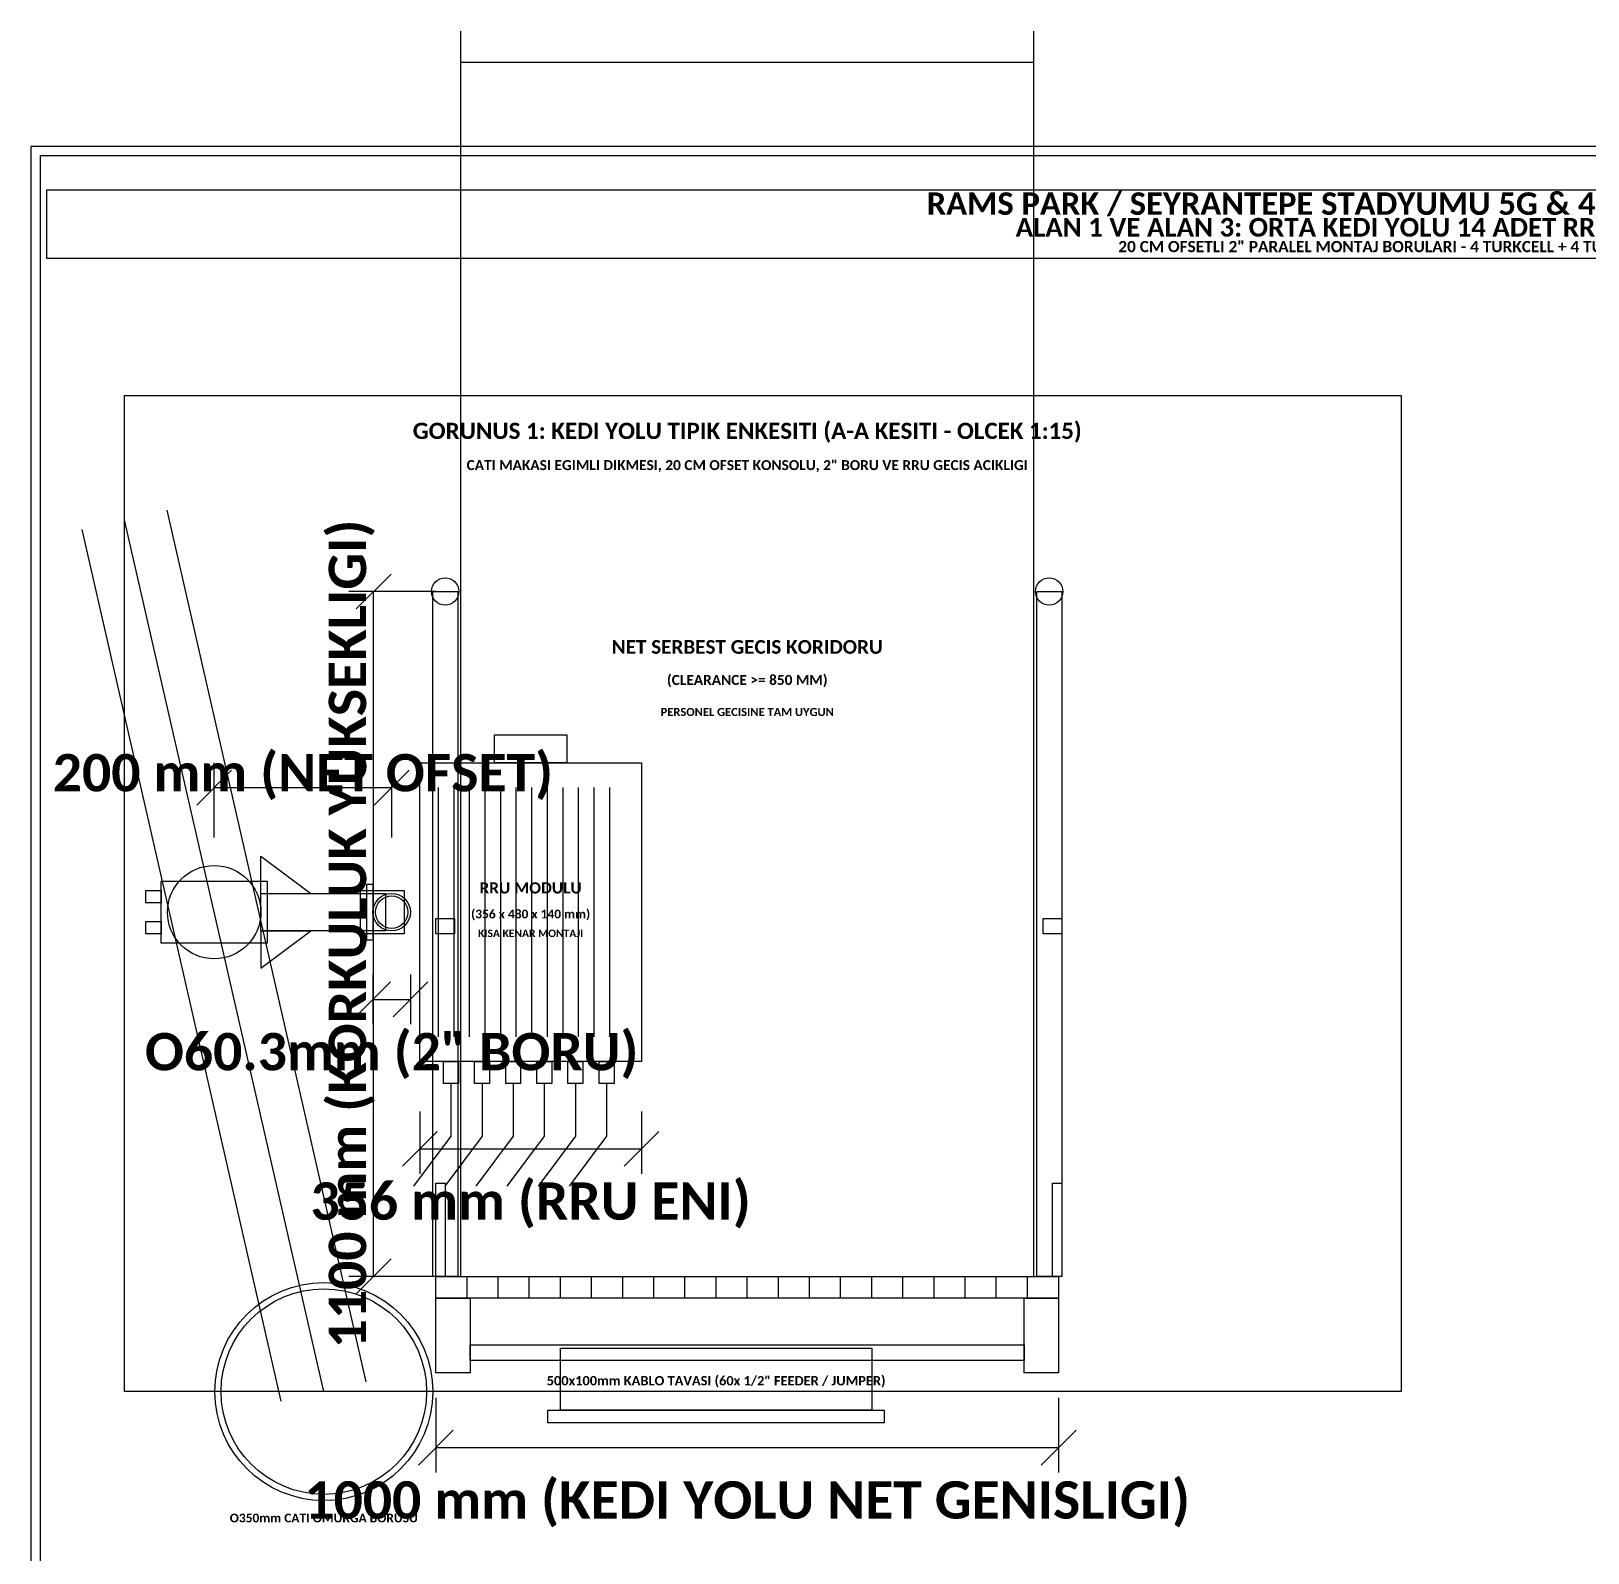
# Model space of a CAD drawing. Header units: metres. Extents: x -2.53 to 2.5, y -1 to 4.55.
# Drawn here: x -2.5 to 0, y 0.941 to 3.385 of the extents above; entities that cross this region are included whole.
import ezdxf
from ezdxf.enums import TextEntityAlignment as Align

# ---------------------------------------------------------------- set-up
doc = ezdxf.new("R2010")
doc.units = ezdxf.units.M
doc.linetypes.add('DASHED', pattern=[10, 5, -5])
for name, color, linetype in [('CELIK_KIRIS_KOLON', 9, 'CONTINUOUS'), ('EKP_TURKCELL_RRU', 5, 'CONTINUOUS'), ('KABLO_TAVALARI', 6, 'CONTINUOUS'), ('KORKULUK_KAPI', 4, 'CONTINUOUS'), ('METIN_BILGI', 7, 'CONTINUOUS'), ('MONTAJ_BORULARI', 2, 'CONTINUOUS'), ('OLCULER', 1, 'CONTINUOUS'), ('YURUYUS_KORIDORU', 3, 'DASHED'), ('ZEMIN_PLATFORM', 8, 'CONTINUOUS')]:
    doc.layers.add(name, color=color, linetype=linetype)
doc.styles.get("Standard").update_dxf_attribs({"font": 'calibrib.ttf'})

msp = doc.modelspace()

# ---------------------------------------------------------------- linework, layer by layer
at = {"layer": 'CELIK_KIRIS_KOLON'}
for p, q in [((-1.96176, 1.2156), (-2.28176, 2.6156)), ((-2.09824, 1.1844), (-2.41824, 2.5844))]:
    msp.add_line(p, q, dxfattribs=at)
for points in [[(-1.85, 1.23), (-1.85, 1.35), (-1.795, 1.35), (-1.795, 1.23)], [(-0.905, 1.23), (-0.905, 1.35), (-0.85, 1.35), (-0.85, 1.23)], [(-1.795, 1.25), (-1.795, 1.275), (-0.905, 1.275), (-0.905, 1.25)], [(-1.67, 1.15), (-1.67, 1.17), (-1.13, 1.17), (-1.13, 1.15)]]:
    msp.add_lwpolyline(points, close=True, dxfattribs=at)
for radius in [0.175, 0.165]:
    msp.add_circle((-2.03, 1.2), radius, dxfattribs=at)
at = {"layer": 'EKP_TURKCELL_RRU'}
for p, q in [((-1.84585, 1.77), (-1.84585, 2.17)), ((-1.82085, 1.77), (-1.82085, 2.17)), ((-1.79585, 1.77), (-1.79585, 2.17)), ((-1.77085, 1.77), (-1.77085, 2.17)), ((-1.74585, 1.77), (-1.74585, 2.17)), ((-1.72085, 1.77), (-1.72085, 2.17)), ((-1.69585, 1.77), (-1.69585, 2.17)), ((-1.67085, 1.77), (-1.67085, 2.17)), ((-1.64585, 1.77), (-1.64585, 2.17)), ((-1.62085, 1.77), (-1.62085, 2.17)), ((-1.59585, 1.77), (-1.59585, 2.17)), ((-1.57085, 1.77), (-1.57085, 2.17))]:
    msp.add_line(p, q, dxfattribs=at)
for points in [[(-1.75585, 2.21), (-1.75585, 2.255), (-1.63985, 2.255), (-1.63985, 2.21)], [(-1.87585, 1.73), (-1.87585, 2.21), (-1.51985, 2.21), (-1.51985, 1.73)]]:
    msp.add_lwpolyline(points, close=True, dxfattribs=at)
at = {"layer": 'KABLO_TAVALARI'}
for p, q in [((-1.82585, 1.695), (-1.82585, 1.61)), ((-1.77585, 1.695), (-1.77585, 1.61)), ((-1.72585, 1.695), (-1.72585, 1.61)), ((-1.67585, 1.695), (-1.67585, 1.61)), ((-1.62585, 1.695), (-1.62585, 1.61)), ((-1.57585, 1.695), (-1.57585, 1.61)), ((-1.82585, 1.61), (-1.88585, 1.53)), ((-1.77585, 1.61), (-1.83585, 1.53)), ((-1.72585, 1.61), (-1.78585, 1.53)), ((-1.67585, 1.61), (-1.73585, 1.53)), ((-1.62585, 1.61), (-1.68585, 1.53)), ((-1.57585, 1.61), (-1.63585, 1.53))]:
    msp.add_line(p, q, dxfattribs=at)
msp.add_lwpolyline([(-1.65, 1.17), (-1.65, 1.27), (-1.15, 1.27), (-1.15, 1.17)], close=True, dxfattribs=at)
at = {"layer": 'KORKULUK_KAPI'}
for points in [[(-1.855, 1.385), (-1.855, 2.485), (-1.815, 2.485), (-1.815, 1.385)], [(-0.885, 1.385), (-0.885, 2.485), (-0.845, 2.485), (-0.845, 1.385)], [(-1.85, 1.935), (-1.85, 1.96), (-1.82, 1.96), (-1.82, 1.935)], [(-0.875, 1.935), (-0.875, 1.96), (-0.845, 1.96), (-0.845, 1.935)], [(-1.85, 1.385), (-1.85, 1.535), (-1.835, 1.535), (-1.835, 1.385)], [(-0.86, 1.385), (-0.86, 1.535), (-0.845, 1.535), (-0.845, 1.385)]]:
    msp.add_lwpolyline(points, close=True, dxfattribs=at)
for centre in [(-1.835, 2.485), (-0.865, 2.485)]:
    msp.add_circle(centre, 0.022, dxfattribs=at)
at = {"layer": 'METIN_BILGI'}
for points in [[(-2.5, -1), (-2.5, 3.2), (2.5, 3.2), (2.5, -1)], [(-2.485, -0.985), (-2.485, 3.185), (2.485, 3.185), (2.485, -0.985)], [(-2.475, 3.02), (-2.475, 3.13), (2.475, 3.13), (2.475, 3.02)], [(-2.35, 1.2), (-2.35, 2.8), (-0.3, 2.8), (-0.3, 1.2)]]:
    msp.add_lwpolyline(points, close=True, dxfattribs=at)
at = {"layer": 'MONTAJ_BORULARI'}
for p, q in [((-2.131, 2), (-2.131, 2.06)), ((-2.131, 2.06), (-2.051, 2)), ((-2.131, 2), (-2.051, 2)), ((-2.131, 1.94), (-2.051, 1.94)), ((-2.131, 1.94), (-2.131, 1.88)), ((-2.131, 1.88), (-2.051, 1.94))]:
    msp.add_line(p, q, dxfattribs=at)
for points in [[(-2.316, 1.985), (-2.316, 2.005), (-2.291, 2.005), (-2.291, 1.985)], [(-2.291, 1.92), (-2.291, 2.02), (-2.121, 2.02), (-2.121, 1.92)], [(-2.131, 1.94), (-2.131, 2), (-1.931, 2), (-1.931, 1.94)], [(-1.971, 1.935), (-1.971, 2.005), (-1.901, 2.005), (-1.901, 1.935)], [(-1.961, 1.925), (-1.961, 2.015), (-1.951, 2.015), (-1.951, 1.925)], [(-2.316, 1.935), (-2.316, 1.955), (-2.291, 1.955), (-2.291, 1.935)], [(-1.83785, 1.695), (-1.83785, 1.73), (-1.81385, 1.73), (-1.81385, 1.695)], [(-1.78785, 1.695), (-1.78785, 1.73), (-1.76385, 1.73), (-1.76385, 1.695)], [(-1.73785, 1.695), (-1.73785, 1.73), (-1.71385, 1.73), (-1.71385, 1.695)], [(-1.68785, 1.695), (-1.68785, 1.73), (-1.66385, 1.73), (-1.66385, 1.695)], [(-1.63785, 1.695), (-1.63785, 1.73), (-1.61385, 1.73), (-1.61385, 1.695)], [(-1.58785, 1.695), (-1.58785, 1.73), (-1.56385, 1.73), (-1.56385, 1.695)]]:
    msp.add_lwpolyline(points, close=True, dxfattribs=at)
for centre, radius in [((-2.206, 1.97), 0.075), ((-1.921, 1.97), 0.03015), ((-1.921, 1.97), 0.026)]:
    msp.add_circle(centre, radius, dxfattribs=at)
at = {"layer": 'OLCULER'}
for p, q in [((-1.978, 2.457), (-1.922, 2.513)), ((-1.85, 2.485), (-1.99, 2.485)), ((-1.95, 1.385), (-1.95, 2.485)), ((-2.206, 2.09), (-2.206, 2.21)), ((-1.921, 2.09), (-1.921, 2.21)), ((-2.234, 2.142), (-2.178, 2.198)), ((-1.949, 2.142), (-1.893, 2.198)), ((-2.206, 2.17), (-1.921, 2.17)), ((-1.97915, 1.802), (-1.92315, 1.858)), ((-1.95115, 1.87), (-1.95115, 1.79)), ((-1.91885, 1.802), (-1.86285, 1.858)), ((-1.89085, 1.87), (-1.89085, 1.79)), ((-1.95115, 1.83), (-1.89085, 1.83)), ((-1.87585, 1.65), (-1.87585, 1.55)), ((-1.51985, 1.65), (-1.51985, 1.55)), ((-1.90385, 1.562), (-1.84785, 1.618)), ((-1.54785, 1.562), (-1.49185, 1.618)), ((-1.87585, 1.59), (-1.51985, 1.59)), ((-1.978, 1.357), (-1.922, 1.413)), ((-1.85, 1.385), (-1.99, 1.385)), ((-1.85, 1.19), (-1.85, 1.07)), ((-0.85, 1.19), (-0.85, 1.07)), ((-1.878, 1.082), (-1.822, 1.138)), ((-0.878, 1.082), (-0.822, 1.138)), ((-1.85, 1.11), (-0.85, 1.11))]:
    msp.add_line(p, q, dxfattribs=at)
at = {"layer": 'YURUYUS_KORIDORU'}
for p, q in [((-1.81, 1.385), (-1.81, 3.385)), ((-0.89, 1.385), (-0.89, 3.385)), ((-1.81, 3.335), (-0.89, 3.335)), ((-2.03, 1.2), (-2.35, 2.6))]:
    msp.add_line(p, q, dxfattribs=at)
at = {"layer": 'ZEMIN_PLATFORM'}
for p, q in [((-1.8, 1.35), (-1.8, 1.385)), ((-1.75, 1.35), (-1.75, 1.385)), ((-1.7, 1.35), (-1.7, 1.385)), ((-1.65, 1.35), (-1.65, 1.385)), ((-1.6, 1.35), (-1.6, 1.385)), ((-1.55, 1.35), (-1.55, 1.385)), ((-1.5, 1.35), (-1.5, 1.385)), ((-1.45, 1.35), (-1.45, 1.385)), ((-1.4, 1.35), (-1.4, 1.385)), ((-1.35, 1.35), (-1.35, 1.385)), ((-1.3, 1.35), (-1.3, 1.385)), ((-1.25, 1.35), (-1.25, 1.385)), ((-1.2, 1.35), (-1.2, 1.385)), ((-1.15, 1.35), (-1.15, 1.385)), ((-1.1, 1.35), (-1.1, 1.385)), ((-1.05, 1.35), (-1.05, 1.385)), ((-1, 1.35), (-1, 1.385)), ((-0.95, 1.35), (-0.95, 1.385)), ((-0.9, 1.35), (-0.9, 1.385))]:
    msp.add_line(p, q, dxfattribs=at)
msp.add_lwpolyline([(-1.85, 1.35), (-1.85, 1.385), (-0.85, 1.385), (-0.85, 1.35)], close=True, dxfattribs=at)

# ---------------------------------------------------------------- texts
at = {"layer": 'METIN_BILGI'}
for s, height, p in [('RAMS PARK / SEYRANTEPE STADYUMU 5G & 4.5G TELEKOMUNIKASYON KEDI YOLU SISTEMI', 0.036, (0, 3.09)), ('ALAN 1 VE ALAN 3: ORTA KEDI YOLU 14 ADET RRU MONTAJ VE GECIS ENKESITI (DETAY PAFTASI)', 0.03, (0, 3.055)), ('20 CM OFSETLI 2" PARALEL MONTAJ BORULARI - 4 TURKCELL + 4 TURK TELEKOM + 6 VODAFONE RRU VE SERBEST GECIS KORIDORU', 0.018, (0, 3.03)), ('GORUNUS 1: KEDI YOLU TIPIK ENKESITI (A-A KESITI - OLCEK 1:15)', 0.026, (-1.35, 2.73)), ('CATI MAKASI EGIMLI DIKMESI, 20 CM OFSET KONSOLU, 2" BORU VE RRU GECIS ACIKLIGI', 0.016, (-1.35, 2.68)), ('RRU MODULU', 0.018, (-1.69785, 2)), ('(356 x 480 x 140 mm)', 0.014, (-1.69785, 1.96)), ('KISA KENAR MONTAJI', 0.012, (-1.69785, 1.93)), ('500x100mm KABLO TAVASI (60x 1/2" FEEDER / JUMPER)', 0.015, (-1.4, 1.21)), ('O350mm CATI OMURGA BORUSU', 0.014, (-2.03, 0.99))]:
    msp.add_text(s, height=height, dxfattribs=at).set_placement(p, align=Align.CENTER)
at = {"layer": 'OLCULER'}
msp.add_text('1100 mm (KORKULUK YUKSEKLIGI)', height=0.06, rotation=90, dxfattribs=at).set_placement((-1.992, 1.935), align=Align.MIDDLE_CENTER)
for s, p in [('200 mm (NET OFSET)', (-2.0635, 2.194)), ('O60.3mm (2" BORU)', (-1.921, 1.746)), ('356 mm (RRU ENI)', (-1.69785, 1.506)), ('1000 mm (KEDI YOLU NET GENISLIGI)', (-1.35, 1.026))]:
    msp.add_text(s, height=0.06, dxfattribs=at).set_placement(p, align=Align.MIDDLE_CENTER)
at = {"layer": 'YURUYUS_KORIDORU'}
for s, height, p in [('NET SERBEST GECIS KORIDORU', 0.022, (-1.35, 2.385)), ('(CLEARANCE >= 850 MM)', 0.016, (-1.35, 2.335)), ('PERSONEL GECISINE TAM UYGUN', 0.013, (-1.35, 2.285))]:
    msp.add_text(s, height=height, dxfattribs=at).set_placement(p, align=Align.CENTER)

doc.saveas('drawing.dxf')
